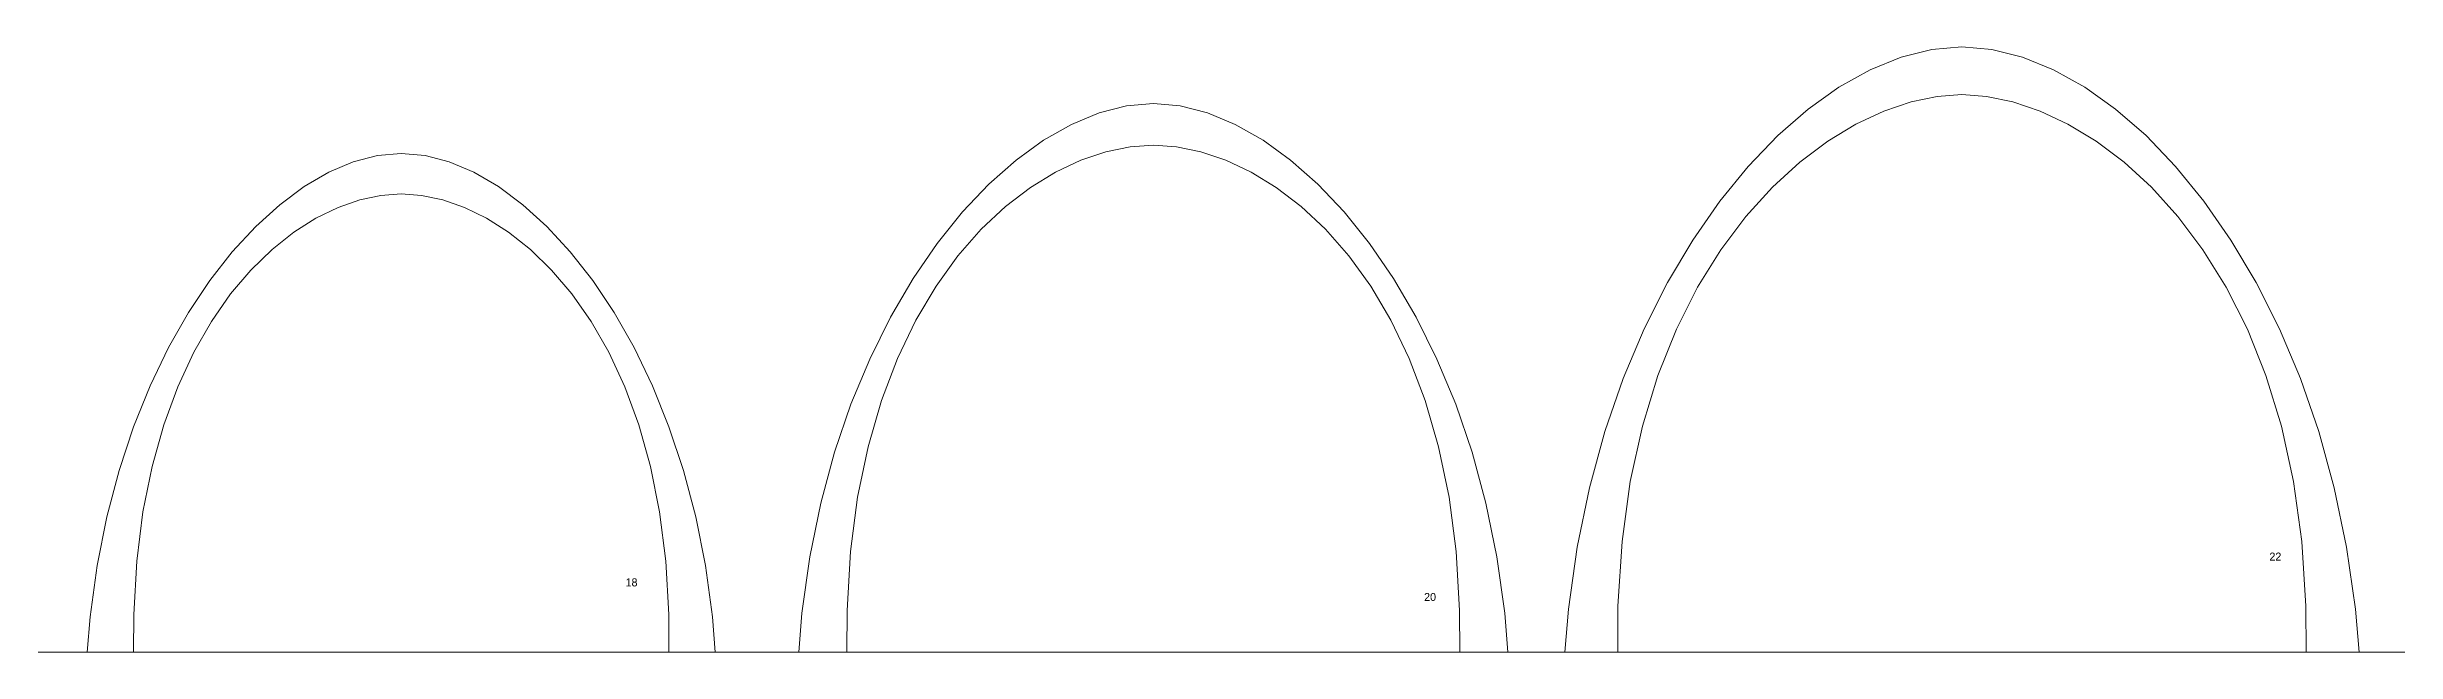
# Model space of a CAD drawing. Header units: inches. Extents: x -92.2 to -4.3, y -5886.5 to -5847.2.
# Drawn here: x -74.1 to -64.25, y -5853.2 to -5850.66 of the extents above; entities that cross this region are included whole.
import ezdxf

# ---------------------------------------------------------------- set-up
doc = ezdxf.new("R2010")
doc.units = ezdxf.units.IN
doc.header["$LTSCALE"] = 0.2
doc.header["$MEASUREMENT"] = 0
doc.layers.get('0').update_dxf_attribs({"lineweight": 0})
doc.layers.add('ARCHES', color=7, linetype='Continuous', lineweight=0)
doc.styles.add('Tw Cen MT', font='Tw Cen MT')

msp = doc.modelspace()

# ---------------------------------------------------------------- linework, layer by layer
at = {"color": 250, "linetype": 'Continuous', "lineweight": 0}
msp.add_line((-37.513007, -5853.201482), (-90.888007, -5853.201482), dxfattribs=at)
at = {"layer": 'ARCHES', "color": 250, "lineweight": 0}
for points in [[(-66.06881, -5850.663079), (-65.942891, -5850.673975), (-65.814212, -5850.706214), (-65.684017, -5850.759123), (-65.553548, -5850.832029), (-65.424049, -5850.924258), (-65.296763, -5851.035138), (-65.172933, -5851.163995), (-65.053802, -5851.310157), (-64.940613, -5851.472949), (-64.83461, -5851.651699), (-64.737035, -5851.845734), (-64.649132, -5852.054381), (-64.572143, -5852.276965), (-64.507313, -5852.512816), (-64.455883, -5852.761258), (-64.419098, -5853.021619), (-64.403587, -5853.201482), (-64.407367, -5853.201482), (-64.415184, -5853.201482), (-64.42646, -5853.201482), (-64.44062, -5853.201482), (-64.457086, -5853.201482), (-64.475282, -5853.201482), (-64.494631, -5853.201482), (-64.514556, -5853.201482), (-64.534482, -5853.201482), (-64.553831, -5853.201482), (-64.572027, -5853.201482), (-64.588493, -5853.201482), (-64.602652, -5853.201482), (-64.613929, -5853.201482), (-64.621745, -5853.201482), (-64.625525, -5853.201482), (-64.62649, -5853.009509), (-64.643554, -5852.738195), (-64.678316, -5852.486586), (-64.729072, -5852.254379), (-64.794116, -5852.041271), (-64.871745, -5851.846956), (-64.960252, -5851.671132), (-65.057933, -5851.513495), (-65.163083, -5851.373741), (-65.273996, -5851.251566), (-65.388969, -5851.146666), (-65.506296, -5851.058738), (-65.624272, -5850.987479), (-65.741192, -5850.932583), (-65.855351, -5850.893748), (-65.965044, -5850.87067), (-66.068567, -5850.863045), (-66.172095, -5850.87067), (-66.281793, -5850.893748), (-66.395957, -5850.932583), (-66.512881, -5850.987479), (-66.63086, -5851.058738), (-66.74819, -5851.146666), (-66.863165, -5851.251566), (-66.974081, -5851.373741), (-67.079232, -5851.513495), (-67.176914, -5851.671132), (-67.265422, -5851.846956), (-67.343051, -5852.041271), (-67.408096, -5852.254379), (-67.458852, -5852.486586), (-67.493615, -5852.738195), (-67.510678, -5853.009509), (-67.511643, -5853.201482), (-67.515432, -5853.201482), (-67.523265, -5853.201482), (-67.534566, -5853.201482), (-67.548757, -5853.201482), (-67.565259, -5853.201482), (-67.583494, -5853.201482), (-67.602886, -5853.201482), (-67.622855, -5853.201482), (-67.642824, -5853.201482), (-67.662216, -5853.201482), (-67.680451, -5853.201482), (-67.696953, -5853.201482), (-67.711144, -5853.201482), (-67.722445, -5853.201482), (-67.730278, -5853.201482), (-67.734067, -5853.201482), (-67.718552, -5853.021619), (-67.681762, -5852.761258), (-67.630327, -5852.512816), (-67.565493, -5852.276965), (-67.488501, -5852.054381), (-67.400595, -5851.845734), (-67.303017, -5851.651699), (-67.197012, -5851.472949), (-67.083822, -5851.310157), (-66.964689, -5851.163995), (-66.840858, -5851.035138), (-66.713572, -5850.924258), (-66.584072, -5850.832029), (-66.453603, -5850.759123), (-66.323408, -5850.706214), (-66.194729, -5850.673975)], [(-69.458722, -5850.900892), (-69.346288, -5850.910768), (-69.231389, -5850.939986), (-69.115135, -5850.987939), (-68.998635, -5851.054014), (-68.883001, -5851.137604), (-68.769342, -5851.238096), (-68.658768, -5851.354881), (-68.552389, -5851.487349), (-68.451315, -5851.634891), (-68.356657, -5851.796895), (-68.269524, -5851.972751), (-68.191026, -5852.16185), (-68.122274, -5852.363582), (-68.064377, -5852.577336), (-68.018446, -5852.802502), (-67.985591, -5853.03847), (-67.97174, -5853.201482), (-67.975187, -5853.201482), (-67.982315, -5853.201482), (-67.992599, -5853.201482), (-68.005512, -5853.201482), (-68.020529, -5853.201482), (-68.037123, -5853.201482), (-68.054769, -5853.201482), (-68.07294, -5853.201482), (-68.091112, -5853.201482), (-68.108758, -5853.201482), (-68.125352, -5853.201482), (-68.140369, -5853.201482), (-68.153282, -5853.201482), (-68.163565, -5853.201482), (-68.170694, -5853.201482), (-68.174141, -5853.201482), (-68.174852, -5853.026887), (-68.189289, -5852.780133), (-68.21897, -5852.551302), (-68.26251, -5852.340117), (-68.318522, -5852.1463), (-68.385619, -5851.969577), (-68.462414, -5851.809671), (-68.547521, -5851.666305), (-68.639553, -5851.539204), (-68.737124, -5851.42809), (-68.838847, -5851.332688), (-68.943335, -5851.252721), (-69.049202, -5851.187913), (-69.15506, -5851.137988), (-69.259524, -5851.102669), (-69.361207, -5851.081681), (-69.458722, -5851.074746), (-69.556242, -5851.081681), (-69.657929, -5851.102669), (-69.762396, -5851.137988), (-69.868257, -5851.187913), (-69.974124, -5851.252721), (-70.078612, -5851.332688), (-70.180334, -5851.42809), (-70.277904, -5851.539204), (-70.369934, -5851.666305), (-70.455039, -5851.809671), (-70.531833, -5851.969577), (-70.598927, -5852.1463), (-70.654937, -5852.340117), (-70.698476, -5852.551302), (-70.728156, -5852.780133), (-70.742592, -5853.026887), (-70.743302, -5853.201482), (-70.74675, -5853.201482), (-70.753878, -5853.201482), (-70.764162, -5853.201482), (-70.777075, -5853.201482), (-70.792091, -5853.201482), (-70.808686, -5853.201482), (-70.826331, -5853.201482), (-70.844503, -5853.201482), (-70.862675, -5853.201482), (-70.880321, -5853.201482), (-70.896915, -5853.201482), (-70.911931, -5853.201482), (-70.924844, -5853.201482), (-70.935128, -5853.201482), (-70.942256, -5853.201482), (-70.945704, -5853.201482), (-70.931857, -5853.03847), (-70.899007, -5852.802502), (-70.85308, -5852.577336), (-70.795188, -5852.363582), (-70.726439, -5852.16185), (-70.647943, -5851.972751), (-70.560812, -5851.796895), (-70.466154, -5851.634891), (-70.365081, -5851.487349), (-70.258701, -5851.354881), (-70.148126, -5851.238096), (-70.034464, -5851.137604), (-69.918827, -5851.054014), (-69.802324, -5850.987939), (-69.686066, -5850.939986), (-69.571162, -5850.910768)], [(-72.611894, -5851.10985), (-72.512337, -5851.118828), (-72.410598, -5851.145394), (-72.307659, -5851.188991), (-72.204503, -5851.249066), (-72.102113, -5851.325064), (-72.001473, -5851.41643), (-71.903564, -5851.522609), (-71.809371, -5851.643046), (-71.719876, -5851.777187), (-71.636061, -5851.924477), (-71.558911, -5852.084362), (-71.489408, -5852.256285), (-71.428535, -5852.439693), (-71.377275, -5852.634031), (-71.336611, -5852.838744), (-71.307526, -5853.053278), (-71.295284, -5853.201482), (-71.298595, -5853.201482), (-71.305442, -5853.201482), (-71.315319, -5853.201482), (-71.327722, -5853.201482), (-71.342144, -5853.201482), (-71.358083, -5853.201482), (-71.375031, -5853.201482), (-71.392484, -5853.201482), (-71.409937, -5853.201482), (-71.426886, -5853.201482), (-71.442824, -5853.201482), (-71.457246, -5853.201482), (-71.469649, -5853.201482), (-71.479526, -5853.201482), (-71.486373, -5853.201482), (-71.489684, -5853.201482), (-71.490321, -5853.043703), (-71.502928, -5852.820715), (-71.528853, -5852.613924), (-71.566885, -5852.423078), (-71.615813, -5852.247928), (-71.674425, -5852.088226), (-71.741511, -5851.94372), (-71.815859, -5851.814161), (-71.896257, -5851.699301), (-71.981494, -5851.598888), (-72.070359, -5851.512674), (-72.16164, -5851.440408), (-72.254126, -5851.381842), (-72.346606, -5851.336724), (-72.437868, -5851.304807), (-72.526701, -5851.28584), (-72.611894, -5851.279573), (-72.697086, -5851.28584), (-72.785918, -5851.304807), (-72.877179, -5851.336724), (-72.969657, -5851.381842), (-73.062141, -5851.440408), (-73.15342, -5851.512674), (-73.242283, -5851.598888), (-73.327518, -5851.699301), (-73.407915, -5851.814161), (-73.482261, -5851.94372), (-73.549346, -5852.088226), (-73.607959, -5852.247928), (-73.656889, -5852.423078), (-73.694923, -5852.613924), (-73.720851, -5852.820715), (-73.733462, -5853.043703), (-73.734104, -5853.201482), (-73.737416, -5853.201482), (-73.744263, -5853.201482), (-73.754142, -5853.201482), (-73.766547, -5853.201482), (-73.780972, -5853.201482), (-73.796913, -5853.201482), (-73.813865, -5853.201482), (-73.831321, -5853.201482), (-73.848777, -5853.201482), (-73.865729, -5853.201482), (-73.88167, -5853.201482), (-73.896095, -5853.201482), (-73.9085, -5853.201482), (-73.918379, -5853.201482), (-73.925226, -5853.201482), (-73.928538, -5853.201482), (-73.916289, -5853.053278), (-73.887195, -5852.838744), (-73.846524, -5852.634031), (-73.795259, -5852.439693), (-73.734383, -5852.256285), (-73.664879, -5852.084362), (-73.587729, -5851.924477), (-73.503915, -5851.777187), (-73.414422, -5851.643046), (-73.32023, -5851.522609), (-73.222323, -5851.41643), (-73.121684, -5851.325064), (-73.019295, -5851.249066), (-72.916139, -5851.188991), (-72.813198, -5851.145394), (-72.711456, -5851.118828)]]:
    msp.add_lwpolyline(points, close=True, dxfattribs=at)

# ---------------------------------------------------------------- texts
at = {"layer": 'ARCHES', "color": 250, "char_height": 0.0335457, "width": 0.06069554, "attachment_point": 1, "line_spacing_factor": 1.06639, "style": 'Tw Cen MT'}
for s, insert in [('22', (-64.779285, -5852.784235)), ('18', (-71.671436, -5852.892516)), ('20', (-68.323422, -5852.953772))]:
    msp.add_mtext(s, dxfattribs=dict(at, insert=insert))

doc.saveas('drawing.dxf')
